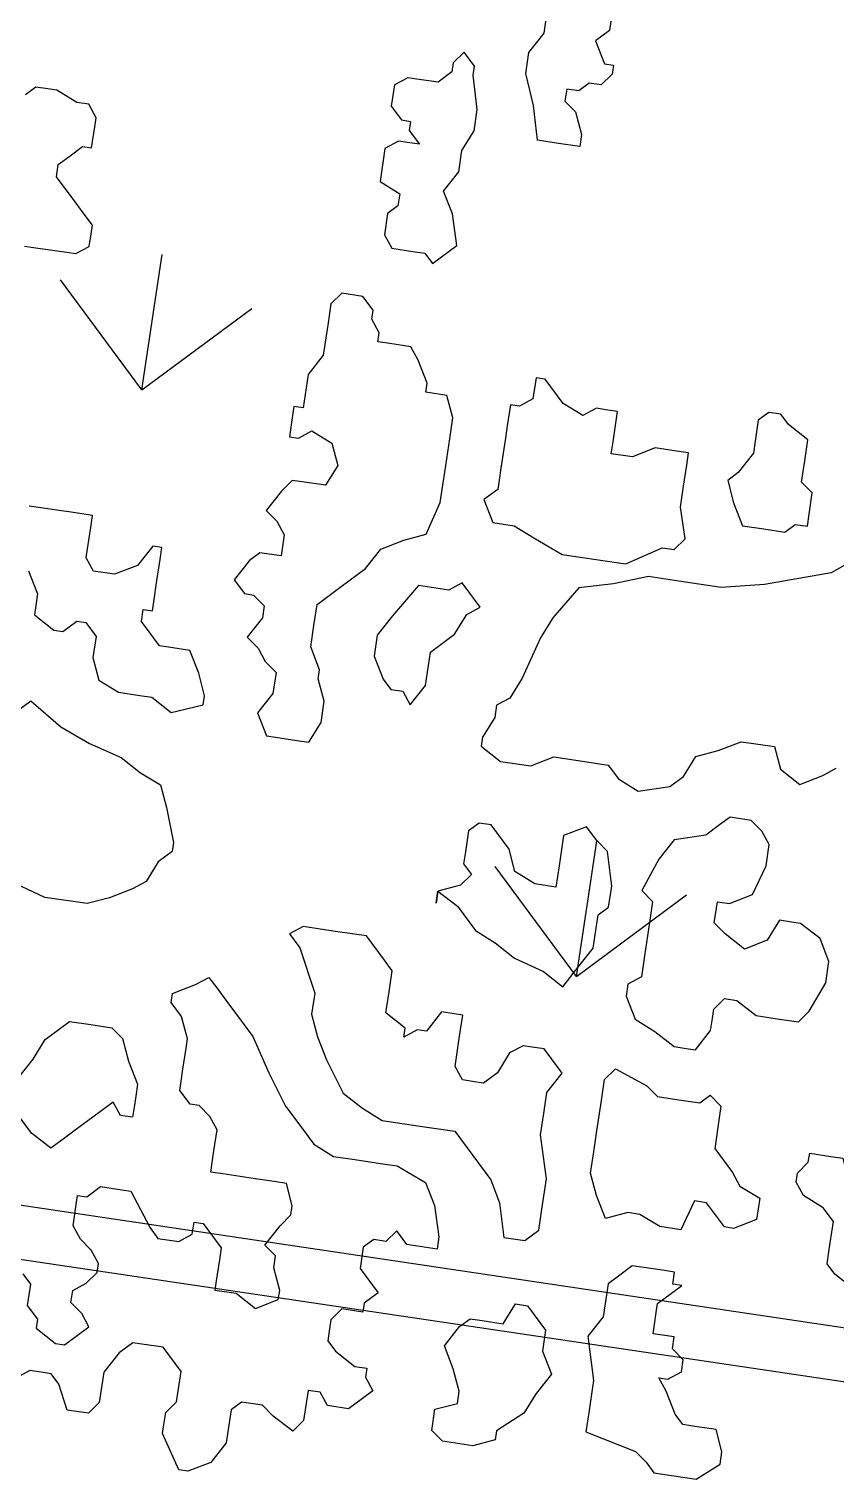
# Model space of a CAD drawing. Header units: millimetres. Extents: x 338 to 506, y 179 to 335.
# Drawn here: x 372.002 to 374.247, y 296.982 to 301.026 of the extents above; entities that cross this region are included whole.
import ezdxf

# ---------------------------------------------------------------- set-up
doc = ezdxf.new("R2010")
doc.units = ezdxf.units.MM
for name, color, linetype in [('ANDEN', 251, 'Continuous'), ('ARBOL-TOP', 3, 'Continuous'), ('MUROS', 32, 'Continuous')]:
    doc.layers.add(name, color=color, linetype=linetype)

# ---------------------------------------------------------------- blocks, each defined once
blk = doc.blocks.new('*X956')
at = {"color": 0}
for p, q in [((113.9391, 130.6383), (114.2085, 130.9077)), ((113.9391, 130.6383), (114.2085, 130.3689)), ((113.9391, 130.6383), (114.3201, 130.6383)), ((112.5023, 129.2014), (112.7717, 129.4709)), ((112.5023, 129.2014), (112.7717, 128.932)), ((112.5023, 129.2014), (112.8833, 129.2014))]:
    blk.add_line(p, q, dxfattribs=at)
blk = doc.blocks.new('ARBOLITO')
at = {"linetype": 'ByBlock'}
for points in [[(462.57253, 69.50802), (462.57253, 69.49971), (462.58084, 69.49347), (462.58707, 69.47893), (462.58707, 69.47062), (462.57253, 69.47062), (462.55798, 69.47062), (462.55175, 69.49347), (462.54344, 69.51425), (462.54344, 69.5288), (462.55175, 69.54334), (462.55175, 69.55789)], [(462.59538, 69.5662), (462.59538, 69.55165), (462.58707, 69.54334), (462.59538, 69.5288), (462.60162, 69.5288), (462.60162, 69.52256), (462.59538, 69.51425), (462.58707, 69.51425), (462.58084, 69.50802), (462.57253, 69.50802), (462.57253, 69.50802)], [(462.57253, 69.50802), (462.57253, 69.49971), (462.58084, 69.49347), (462.58707, 69.47893), (462.58707, 69.47062), (462.57253, 69.47062), (462.55798, 69.47062), (462.55175, 69.49347), (462.54344, 69.51425), (462.54344, 69.5288), (462.55175, 69.54334), (462.55175, 69.55789)], [(462.59538, 69.5662), (462.59538, 69.55165), (462.58707, 69.54334), (462.59538, 69.5288), (462.60162, 69.5288), (462.60162, 69.52256), (462.59538, 69.51425), (462.58707, 69.51425), (462.58084, 69.50802), (462.57253, 69.50802)], [(462.51435, 69.39166), (462.50811, 69.41244), (462.4998, 69.42698), (462.50811, 69.44153), (462.50811, 69.45607), (462.51435, 69.47062), (462.51435, 69.48516), (462.50811, 69.50802), (462.50811, 69.51425), (462.4998, 69.52256), (462.49357, 69.51425), (462.49357, 69.50802), (462.48526, 69.49971), (462.47071, 69.49971), (462.46448, 69.49971), (462.45617, 69.49347), (462.45617, 69.47893), (462.46448, 69.47062), (462.47071, 69.47062), (462.47071, 69.46438), (462.47902, 69.45607), (462.47071, 69.45607), (462.46448, 69.45607), (462.45617, 69.44984), (462.45617, 69.44153), (462.45617, 69.43529), (462.45617, 69.42698), (462.47071, 69.42075), (462.47071, 69.41244), (462.46448, 69.4062), (462.46448, 69.39166), (462.47071, 69.38334), (462.48526, 69.38334), (462.49357, 69.38334), (462.4998, 69.37711), (462.51435, 69.39166), (462.51435, 69.39166)], [(462.51435, 69.39166), (462.50811, 69.41244), (462.4998, 69.42698), (462.50811, 69.44153), (462.50811, 69.45607), (462.51435, 69.47062), (462.51435, 69.48516), (462.50811, 69.50802), (462.50811, 69.51425), (462.4998, 69.52256), (462.49357, 69.51425), (462.49357, 69.50802), (462.48526, 69.49971), (462.47071, 69.49971), (462.46448, 69.49971), (462.45617, 69.49347), (462.45617, 69.47893), (462.46448, 69.47062), (462.47071, 69.47062), (462.47071, 69.46438), (462.47902, 69.45607), (462.47071, 69.45607), (462.46448, 69.45607), (462.45617, 69.44984), (462.45617, 69.44153), (462.45617, 69.43529), (462.45617, 69.42698), (462.47071, 69.42075), (462.47071, 69.41244), (462.46448, 69.4062), (462.46448, 69.39166), (462.47071, 69.38334), (462.48526, 69.38334), (462.49357, 69.38334), (462.4998, 69.37711), (462.51435, 69.39166)], [(462.22344, 69.34802), (462.22968, 69.34802), (462.24422, 69.34802), (462.25253, 69.34802), (462.25877, 69.34802), (462.26708, 69.35425), (462.26708, 69.36257), (462.26708, 69.3688), (462.25877, 69.37711), (462.25253, 69.38334), (462.24422, 69.39166), (462.23799, 69.39789), (462.23799, 69.4062), (462.24422, 69.41244), (462.25253, 69.42075), (462.25877, 69.42075), (462.25877, 69.43529), (462.25877, 69.44153), (462.25253, 69.44984), (462.24422, 69.44984), (462.22968, 69.45607), (462.22344, 69.45607), (462.21513, 69.45607), (462.2089, 69.44984)], [(462.22344, 69.34802), (462.22968, 69.34802), (462.24422, 69.34802), (462.25253, 69.34802), (462.25877, 69.34802), (462.26708, 69.35425), (462.26708, 69.36257), (462.26708, 69.3688), (462.25877, 69.37711), (462.25253, 69.38334), (462.24422, 69.39166), (462.23799, 69.39789), (462.23799, 69.4062), (462.24422, 69.41244), (462.25253, 69.42075), (462.25877, 69.42075), (462.25877, 69.43529), (462.25877, 69.44153), (462.25253, 69.44984), (462.24422, 69.44984), (462.22968, 69.45607), (462.22344, 69.45607), (462.21513, 69.45607), (462.2089, 69.44984)], [(462.58084, 69.05712), (462.59538, 69.0488), (462.61616, 69.0488), (462.63071, 69.05712), (462.65357, 69.05712), (462.66811, 69.05712), (462.67642, 69.0488), (462.69097, 69.04257), (462.71175, 69.0488), (462.72006, 69.05712), (462.72629, 69.07166), (462.74084, 69.07789), (462.75538, 69.08621), (462.76369, 69.08621), (462.77824, 69.08621), (462.78447, 69.07166), (462.79902, 69.06335), (462.81356, 69.07166), (462.82187, 69.07789)], [(462.82811, 69.23166), (462.79902, 69.2088), (462.75538, 69.19426), (462.72629, 69.18802), (462.6972, 69.18802), (462.67642, 69.18802), (462.65357, 69.17971), (462.63071, 69.17348), (462.61616, 69.15062), (462.60993, 69.13608), (462.60162, 69.10698), (462.59538, 69.09244), (462.58707, 69.08621), (462.58707, 69.07789), (462.58084, 69.06335), (462.58084, 69.05712), (462.58084, 69.05712)], [(462.58084, 69.05712), (462.59538, 69.0488), (462.61616, 69.0488), (462.63071, 69.05712), (462.65357, 69.05712), (462.66811, 69.05712), (462.67642, 69.0488), (462.69097, 69.04257), (462.71175, 69.0488), (462.72006, 69.05712), (462.72629, 69.07166), (462.74084, 69.07789), (462.75538, 69.08621), (462.76369, 69.08621), (462.77824, 69.08621), (462.78447, 69.07166), (462.79902, 69.06335), (462.81356, 69.07166), (462.82187, 69.07789)], [(462.82811, 69.23166), (462.79902, 69.2088), (462.75538, 69.19426), (462.72629, 69.18802), (462.6972, 69.18802), (462.67642, 69.18802), (462.65357, 69.17971), (462.63071, 69.17348), (462.61616, 69.15062), (462.60993, 69.13608), (462.60162, 69.10698), (462.59538, 69.09244), (462.58707, 69.08621), (462.58707, 69.07789), (462.58084, 69.06335), (462.58084, 69.05712)], [(462.46448, 69.09244), (462.45617, 69.10698), (462.45617, 69.12153), (462.45617, 69.13608), (462.47071, 69.15062), (462.48526, 69.16517), (462.49357, 69.17971), (462.50811, 69.18802), (462.52266, 69.19426), (462.52889, 69.21711), (462.52889, 69.23789), (462.52889, 69.26075), (462.52889, 69.27529), (462.52266, 69.28984), (462.50811, 69.28984), (462.50811, 69.29607), (462.4998, 69.31062), (462.49357, 69.31893), (462.47902, 69.31893), (462.47071, 69.31893), (462.47071, 69.32516), (462.46448, 69.33348), (462.46448, 69.33971), (462.45617, 69.34802), (462.44162, 69.34802), (462.43539, 69.33971), (462.43539, 69.32516), (462.43539, 69.30438), (462.42708, 69.28984), (462.42708, 69.26698), (462.42084, 69.26698), (462.42084, 69.26075), (462.42084, 69.2462), (462.42708, 69.2462), (462.43539, 69.25244), (462.44993, 69.2462), (462.45617, 69.23166), (462.44993, 69.21711), (462.43539, 69.21711), (462.42708, 69.21711), (462.42084, 69.2088), (462.41253, 69.19426), (462.42084, 69.18802), (462.42708, 69.17971), (462.42708, 69.16517), (462.41253, 69.16517), (462.4063, 69.15893), (462.39798, 69.14439), (462.4063, 69.13608), (462.41253, 69.13608), (462.42084, 69.12984), (462.42084, 69.12153), (462.41253, 69.10698), (462.42084, 69.10075), (462.42708, 69.09244), (462.43539, 69.08621), (462.43539, 69.07166), (462.42708, 69.05712), (462.43539, 69.04257), (462.44162, 69.04257), (462.45617, 69.04257), (462.46448, 69.04257), (462.47071, 69.05712), (462.47071, 69.07166), (462.46448, 69.08621), (462.46448, 69.09244), (462.46448, 69.09244)], [(462.46448, 69.09244), (462.45617, 69.10698), (462.45617, 69.12153), (462.45617, 69.13608), (462.47071, 69.15062), (462.48526, 69.16517), (462.49357, 69.17971), (462.50811, 69.18802), (462.52266, 69.19426), (462.52889, 69.21711), (462.52889, 69.23789), (462.52889, 69.26075), (462.52889, 69.27529), (462.52266, 69.28984), (462.50811, 69.28984), (462.50811, 69.29607), (462.4998, 69.31062), (462.49357, 69.31893), (462.47902, 69.31893), (462.47071, 69.31893), (462.47071, 69.32516), (462.46448, 69.33348), (462.46448, 69.33971), (462.45617, 69.34802), (462.44162, 69.34802), (462.43539, 69.33971), (462.43539, 69.32516), (462.43539, 69.30438), (462.42708, 69.28984), (462.42708, 69.26698), (462.42084, 69.26698), (462.42084, 69.26075), (462.42084, 69.2462), (462.42708, 69.2462), (462.43539, 69.25244), (462.44993, 69.2462), (462.45617, 69.23166), (462.44993, 69.21711), (462.43539, 69.21711), (462.42708, 69.21711), (462.42084, 69.2088), (462.41253, 69.19426), (462.42084, 69.18802), (462.42708, 69.17971), (462.42708, 69.16517), (462.41253, 69.16517), (462.4063, 69.15893), (462.39798, 69.14439), (462.4063, 69.13608), (462.41253, 69.13608), (462.42084, 69.12984), (462.42084, 69.12153), (462.41253, 69.10698), (462.42084, 69.10075), (462.42708, 69.09244), (462.43539, 69.08621), (462.43539, 69.07166), (462.42708, 69.05712), (462.43539, 69.04257), (462.44162, 69.04257), (462.45617, 69.04257), (462.46448, 69.04257), (462.47071, 69.05712), (462.47071, 69.07166), (462.46448, 69.08621), (462.46448, 69.09244)], [(462.6972, 69.21711), (462.69097, 69.23789), (462.69097, 69.25244), (462.69097, 69.26698), (462.69097, 69.27529), (462.68266, 69.27529), (462.66811, 69.27529), (462.65357, 69.26698), (462.63902, 69.26698), (462.63902, 69.27529), (462.63902, 69.28153), (462.63902, 69.29607), (462.63071, 69.29607), (462.62447, 69.29607), (462.61616, 69.28984), (462.60162, 69.29607), (462.58707, 69.31062), (462.58084, 69.31062), (462.58084, 69.29607), (462.57253, 69.28984), (462.56629, 69.28984), (462.56629, 69.27529), (462.56629, 69.26698), (462.56629, 69.2462), (462.56629, 69.23789), (462.56629, 69.23166), (462.55798, 69.22335), (462.56629, 69.2088), (462.58084, 69.2088), (462.59538, 69.20257), (462.61616, 69.19426), (462.65357, 69.19426), (462.6598, 69.19426), (462.68266, 69.2088), (462.69097, 69.2088), (462.6972, 69.21711), (462.6972, 69.21711)], [(462.6972, 69.21711), (462.69097, 69.23789), (462.69097, 69.25244), (462.69097, 69.26698), (462.69097, 69.27529), (462.68266, 69.27529), (462.66811, 69.27529), (462.65357, 69.26698), (462.63902, 69.26698), (462.63902, 69.27529), (462.63902, 69.28153), (462.63902, 69.29607), (462.63071, 69.29607), (462.62447, 69.29607), (462.61616, 69.28984), (462.60162, 69.29607), (462.58707, 69.31062), (462.58084, 69.31062), (462.58084, 69.29607), (462.57253, 69.28984), (462.56629, 69.28984), (462.56629, 69.27529), (462.56629, 69.26698), (462.56629, 69.2462), (462.56629, 69.23789), (462.56629, 69.23166), (462.55798, 69.22335), (462.56629, 69.2088), (462.58084, 69.2088), (462.59538, 69.20257), (462.61616, 69.19426), (462.65357, 69.19426), (462.6598, 69.19426), (462.68266, 69.2088), (462.69097, 69.2088), (462.6972, 69.21711)], [(462.77824, 69.2462), (462.77824, 69.26075), (462.76993, 69.26698), (462.76993, 69.28153), (462.76993, 69.29607), (462.75538, 69.30438), (462.74915, 69.31062), (462.74084, 69.31062), (462.7346, 69.30438), (462.7346, 69.28984), (462.7346, 69.28153), (462.72629, 69.26698), (462.72006, 69.26075), (462.72629, 69.2462), (462.7346, 69.23166), (462.74915, 69.23166), (462.76369, 69.23166), (462.76993, 69.23789), (462.77824, 69.23789), (462.77824, 69.2462), (462.77824, 69.2462)], [(462.77824, 69.2462), (462.77824, 69.26075), (462.76993, 69.26698), (462.76993, 69.28153), (462.76993, 69.29607), (462.75538, 69.30438), (462.74915, 69.31062), (462.74084, 69.31062), (462.7346, 69.30438), (462.7346, 69.28984), (462.7346, 69.28153), (462.72629, 69.26698), (462.72006, 69.26075), (462.72629, 69.2462), (462.7346, 69.23166), (462.74915, 69.23166), (462.76369, 69.23166), (462.76993, 69.23789), (462.77824, 69.23789), (462.77824, 69.2462)], [(462.38967, 69.05712), (462.38967, 69.06335), (462.38344, 69.07789), (462.37513, 69.09244), (462.36058, 69.09244), (462.35435, 69.09244), (462.34604, 69.10075), (462.3398, 69.10698), (462.3398, 69.1153), (462.34604, 69.1153), (462.34604, 69.12153), (462.34604, 69.13608), (462.34604, 69.15062), (462.34604, 69.15893), (462.3398, 69.15893), (462.33149, 69.14439), (462.31695, 69.13608), (462.3024, 69.13608), (462.29617, 69.14439), (462.29617, 69.15062), (462.29617, 69.16517), (462.29617, 69.17348), (462.28162, 69.17348), (462.27331, 69.17348), (462.26708, 69.17348), (462.25253, 69.17348)], [(462.25877, 69.12984), (462.26708, 69.1153), (462.26708, 69.10075), (462.28162, 69.09244), (462.28786, 69.09244), (462.29617, 69.10075), (462.3024, 69.10075), (462.31071, 69.09244), (462.31071, 69.07789), (462.31695, 69.06335), (462.33149, 69.05712), (462.34604, 69.05712), (462.35435, 69.05712), (462.36889, 69.0488), (462.38967, 69.05712), (462.38967, 69.05712)], [(462.38967, 69.05712), (462.38967, 69.06335), (462.38344, 69.07789), (462.37513, 69.09244), (462.36058, 69.09244), (462.35435, 69.09244), (462.34604, 69.10075), (462.3398, 69.10698), (462.3398, 69.1153), (462.34604, 69.1153), (462.34604, 69.12153), (462.34604, 69.13608), (462.34604, 69.15062), (462.34604, 69.15893), (462.3398, 69.15893), (462.33149, 69.14439), (462.31695, 69.13608), (462.3024, 69.13608), (462.29617, 69.14439), (462.29617, 69.15062), (462.29617, 69.16517), (462.29617, 69.17348), (462.28162, 69.17348), (462.27331, 69.17348), (462.26708, 69.17348), (462.25253, 69.17348)], [(462.25877, 69.12984), (462.26708, 69.1153), (462.26708, 69.10075), (462.28162, 69.09244), (462.28786, 69.09244), (462.29617, 69.10075), (462.3024, 69.10075), (462.31071, 69.09244), (462.31071, 69.07789), (462.31695, 69.06335), (462.33149, 69.05712), (462.34604, 69.05712), (462.35435, 69.05712), (462.36889, 69.0488), (462.38967, 69.05712)], [(462.52889, 69.07789), (462.5372, 69.09244), (462.5372, 69.1153), (462.55175, 69.12984), (462.55798, 69.14439), (462.56629, 69.15062), (462.55798, 69.15893), (462.55175, 69.16517), (462.54344, 69.15893), (462.52266, 69.15893), (462.50811, 69.13608), (462.4998, 69.12153), (462.4998, 69.10698), (462.50811, 69.09244), (462.51435, 69.08621), (462.52266, 69.08621), (462.52889, 69.07789), (462.52889, 69.07789)], [(462.52889, 69.07789), (462.5372, 69.09244), (462.5372, 69.1153), (462.55175, 69.12984), (462.55798, 69.14439), (462.56629, 69.15062), (462.55798, 69.15893), (462.55175, 69.16517), (462.54344, 69.15893), (462.52266, 69.15893), (462.50811, 69.13608), (462.4998, 69.12153), (462.4998, 69.10698), (462.50811, 69.09244), (462.51435, 69.08621), (462.52266, 69.08621), (462.52889, 69.07789)], [(462.25877, 69.02802), (462.27331, 69.04257), (462.29617, 69.02802), (462.31695, 69.01971), (462.3398, 69.01348), (462.35435, 69.00517), (462.36889, 68.99893), (462.37513, 68.98439), (462.38344, 68.96153), (462.38344, 68.9553), (462.37513, 68.94699), (462.36889, 68.93244), (462.36058, 68.92621), (462.34604, 68.9179), (462.33149, 68.91166), (462.3024, 68.91166), (462.28162, 68.9179)], [(462.25877, 69.02802), (462.27331, 69.04257), (462.29617, 69.02802), (462.31695, 69.01971), (462.3398, 69.01348), (462.35435, 69.00517), (462.36889, 68.99893), (462.37513, 68.98439), (462.38344, 68.96153), (462.38344, 68.9553), (462.37513, 68.94699), (462.36889, 68.93244), (462.36058, 68.92621), (462.34604, 68.9179), (462.33149, 68.91166), (462.3024, 68.91166), (462.28162, 68.9179)], [(462.70343, 68.90335), (462.71175, 68.88881), (462.72629, 68.88257), (462.74084, 68.87426), (462.74915, 68.87426), (462.75538, 68.87426), (462.76369, 68.88881), (462.76369, 68.89712), (462.76369, 68.90335), (462.76993, 68.91166), (462.77824, 68.91166), (462.79278, 68.90335), (462.80733, 68.90335), (462.82187, 68.90335), (462.82811, 68.91166), (462.83642, 68.93244), (462.83642, 68.94699), (462.82811, 68.96153), (462.81356, 68.96984), (462.80733, 68.96984), (462.79902, 68.96984), (462.79278, 68.9553), (462.77824, 68.94699), (462.76369, 68.9553), (462.75538, 68.96153), (462.75538, 68.97608), (462.76369, 68.97608), (462.77824, 68.98439), (462.78447, 69.00517), (462.78447, 69.01971), (462.77824, 69.02802), (462.76993, 69.03426), (462.75538, 69.03426), (462.74915, 69.02802), (462.74084, 69.01971), (462.72006, 69.01348), (462.71175, 68.99893), (462.70343, 68.97608), (462.71175, 68.96984), (462.71175, 68.9553), (462.71175, 68.93244), (462.71175, 68.9179), (462.70343, 68.91166), (462.70343, 68.90335), (462.70343, 68.90335)], [(462.70343, 68.90335), (462.71175, 68.88881), (462.72629, 68.88257), (462.74084, 68.87426), (462.74915, 68.87426), (462.75538, 68.87426), (462.76369, 68.88881), (462.76369, 68.89712), (462.76369, 68.90335), (462.76993, 68.91166), (462.77824, 68.91166), (462.79278, 68.90335), (462.80733, 68.90335), (462.82187, 68.90335), (462.82811, 68.91166), (462.83642, 68.93244), (462.83642, 68.94699), (462.82811, 68.96153), (462.81356, 68.96984), (462.80733, 68.96984), (462.79902, 68.96984), (462.79278, 68.9553), (462.77824, 68.94699), (462.76369, 68.9553), (462.75538, 68.96153), (462.75538, 68.97608), (462.76369, 68.97608), (462.77824, 68.98439), (462.78447, 69.00517), (462.78447, 69.01971), (462.77824, 69.02802), (462.76993, 69.03426), (462.75538, 69.03426), (462.74915, 69.02802), (462.74084, 69.01971), (462.72006, 69.01348), (462.71175, 68.99893), (462.70343, 68.97608), (462.71175, 68.96984), (462.71175, 68.9553), (462.71175, 68.93244), (462.71175, 68.9179), (462.70343, 68.91166), (462.70343, 68.90335)], [(462.56629, 68.9553), (462.58084, 68.94699), (462.59538, 68.93244), (462.60993, 68.92621), (462.62447, 68.9179), (462.64525, 68.91166), (462.6598, 68.90335), (462.66811, 68.9179), (462.67642, 68.93244), (462.67642, 68.9553), (462.68266, 68.96153), (462.68266, 68.97608), (462.67642, 68.99893), (462.66811, 69.00517), (462.6598, 69.01348), (462.64525, 69.00517), (462.64525, 68.99893), (462.64525, 68.98439), (462.64525, 68.96984), (462.63071, 68.96984), (462.61616, 68.97608), (462.60993, 68.99062), (462.59538, 69.00517), (462.58707, 69.00517), (462.58084, 68.99893), (462.58084, 68.98439), (462.58084, 68.97608), (462.58707, 68.96984), (462.58084, 68.96153), (462.56629, 68.9553), (462.56629, 68.94699), (462.56629, 68.9553), (462.56629, 68.9553)], [(462.56629, 68.9553), (462.58084, 68.94699), (462.59538, 68.93244), (462.60993, 68.92621), (462.62447, 68.9179), (462.64525, 68.91166), (462.6598, 68.90335), (462.66811, 68.9179), (462.67642, 68.93244), (462.67642, 68.9553), (462.68266, 68.96153), (462.68266, 68.97608), (462.67642, 68.99893), (462.66811, 69.00517), (462.6598, 69.01348), (462.64525, 69.00517), (462.64525, 68.99893), (462.64525, 68.98439), (462.64525, 68.96984), (462.63071, 68.96984), (462.61616, 68.97608), (462.60993, 68.99062), (462.59538, 69.00517), (462.58707, 69.00517), (462.58084, 68.99893), (462.58084, 68.98439), (462.58084, 68.97608), (462.58707, 68.96984), (462.58084, 68.96153), (462.56629, 68.9553), (462.56629, 68.94699), (462.56629, 68.9553)], [(462.47071, 68.91166), (462.47902, 68.90335), (462.49357, 68.87426), (462.49357, 68.85972), (462.4998, 68.84517), (462.50811, 68.83062), (462.52266, 68.80985), (462.5372, 68.80153), (462.55175, 68.7953), (462.58084, 68.7953), (462.60162, 68.7953), (462.61616, 68.78076), (462.63071, 68.76621), (462.63902, 68.75167), (462.64525, 68.72881), (462.6598, 68.72881), (462.66811, 68.73712), (462.66811, 68.75167), (462.66811, 68.77244), (462.6598, 68.80153), (462.6598, 68.81608), (462.6598, 68.83062), (462.66811, 68.84517), (462.6598, 68.85348), (462.65357, 68.85972), (462.64525, 68.85972), (462.63902, 68.85972), (462.63071, 68.85348), (462.62447, 68.83894), (462.61616, 68.83062), (462.60993, 68.83062), (462.60162, 68.83062), (462.59538, 68.83894), (462.59538, 68.85348), (462.59538, 68.85972), (462.59538, 68.87426), (462.58084, 68.87426), (462.57253, 68.85972), (462.56629, 68.85972), (462.55798, 68.85348), (462.55798, 68.85972), (462.54344, 68.86803), (462.54344, 68.88257), (462.54344, 68.89712), (462.5372, 68.90335), (462.52266, 68.9179), (462.51435, 68.9179), (462.4998, 68.9179), (462.47902, 68.9179), (462.47071, 68.91166), (462.47071, 68.91166)], [(462.47071, 68.91166), (462.47902, 68.90335), (462.49357, 68.87426), (462.49357, 68.85972), (462.4998, 68.84517), (462.50811, 68.83062), (462.52266, 68.80985), (462.5372, 68.80153), (462.55175, 68.7953), (462.58084, 68.7953), (462.60162, 68.7953), (462.61616, 68.78076), (462.63071, 68.76621), (462.63902, 68.75167), (462.64525, 68.72881), (462.6598, 68.72881), (462.66811, 68.73712), (462.66811, 68.75167), (462.66811, 68.77244), (462.6598, 68.80153), (462.6598, 68.81608), (462.6598, 68.83062), (462.66811, 68.84517), (462.6598, 68.85348), (462.65357, 68.85972), (462.64525, 68.85972), (462.63902, 68.85972), (462.63071, 68.85348), (462.62447, 68.83894), (462.61616, 68.83062), (462.60993, 68.83062), (462.60162, 68.83062), (462.59538, 68.83894), (462.59538, 68.85348), (462.59538, 68.85972), (462.59538, 68.87426), (462.58084, 68.87426), (462.57253, 68.85972), (462.56629, 68.85972), (462.55798, 68.85348), (462.55798, 68.85972), (462.54344, 68.86803), (462.54344, 68.88257), (462.54344, 68.89712), (462.5372, 68.90335), (462.52266, 68.9179), (462.51435, 68.9179), (462.4998, 68.9179), (462.47902, 68.9179), (462.47071, 68.91166)], [(462.32526, 68.65608), (462.33149, 68.64985), (462.33149, 68.6353), (462.3398, 68.62699), (462.3398, 68.62076), (462.35435, 68.61245), (462.36058, 68.61245), (462.36889, 68.62076), (462.37513, 68.62699), (462.36889, 68.6353), (462.36058, 68.64154), (462.36058, 68.64985), (462.36889, 68.65608), (462.37513, 68.66439), (462.37513, 68.67063), (462.36889, 68.67894), (462.36058, 68.68517), (462.35435, 68.69348), (462.35435, 68.70803), (462.35435, 68.71426), (462.36058, 68.71426), (462.36889, 68.72257), (462.38344, 68.72257), (462.38967, 68.72257), (462.4063, 68.69972), (462.41253, 68.69348), (462.42708, 68.69348), (462.43539, 68.69972), (462.43539, 68.70803), (462.44162, 68.70803), (462.44993, 68.69972), (462.45617, 68.69348), (462.45617, 68.68517), (462.45617, 68.67063), (462.45617, 68.66439), (462.47071, 68.66439), (462.48526, 68.65608), (462.4998, 68.66439), (462.4998, 68.67063), (462.49357, 68.68517), (462.49357, 68.69348), (462.48526, 68.69972), (462.49357, 68.71426), (462.4998, 68.72257), (462.4998, 68.72881), (462.49357, 68.74335), (462.48526, 68.74335), (462.47071, 68.74335), (462.44993, 68.74335), (462.44162, 68.74335), (462.44162, 68.75167), (462.44162, 68.7579), (462.44162, 68.77244), (462.43539, 68.78076), (462.42708, 68.78699), (462.42084, 68.78699), (462.41253, 68.7953), (462.41253, 68.80153), (462.41253, 68.80985), (462.41253, 68.82439), (462.41253, 68.83062), (462.4063, 68.84517), (462.39798, 68.85348), (462.39798, 68.85972), (462.41253, 68.86803), (462.42084, 68.87426), (462.42708, 68.86803), (462.43539, 68.85972), (462.45617, 68.83894), (462.47071, 68.81608), (462.48526, 68.7953), (462.49357, 68.78699), (462.50811, 68.77244), (462.52266, 68.76621), (462.5372, 68.76621), (462.55798, 68.76621), (462.56629, 68.76621), (462.58707, 68.7579), (462.59538, 68.74335), (462.60162, 68.72257), (462.60162, 68.71426), (462.58084, 68.71426), (462.57253, 68.72257), (462.56629, 68.71426), (462.55798, 68.71426), (462.55175, 68.70803), (462.55175, 68.69348), (462.56629, 68.67894), (462.55798, 68.67063), (462.55798, 68.66439), (462.54344, 68.66439), (462.5372, 68.65608), (462.5372, 68.64985), (462.5372, 68.64154), (462.54344, 68.6353), (462.55798, 68.62699), (462.56629, 68.62699), (462.56629, 68.62076), (462.57253, 68.61245), (462.56629, 68.60621), (462.55798, 68.5979), (462.54344, 68.5979), (462.5372, 68.60621), (462.52889, 68.60621), (462.52889, 68.58543), (462.52266, 68.57712), (462.50811, 68.58543), (462.4998, 68.59167), (462.48526, 68.59167), (462.47902, 68.58543), (462.47902, 68.56881), (462.47902, 68.56258), (462.47071, 68.54803), (462.45617, 68.53972), (462.44993, 68.53972), (462.43539, 68.56258), (462.43539, 68.56881), (462.43539, 68.57712), (462.44162, 68.58543), (462.44162, 68.60621), (462.42708, 68.62076), (462.41253, 68.62076), (462.4063, 68.62076), (462.39798, 68.61245), (462.38967, 68.5979), (462.38967, 68.57712), (462.38344, 68.56881), (462.36889, 68.56881), (462.36058, 68.58543), (462.35435, 68.59167), (462.34604, 68.59167), (462.3398, 68.59167), (462.33149, 68.58543)], [(462.32526, 68.65608), (462.33149, 68.64985), (462.33149, 68.6353), (462.3398, 68.62699), (462.3398, 68.62076), (462.35435, 68.61245), (462.36058, 68.61245), (462.36889, 68.62076), (462.37513, 68.62699), (462.36889, 68.6353), (462.36058, 68.64154), (462.36058, 68.64985), (462.36889, 68.65608), (462.37513, 68.66439), (462.37513, 68.67063), (462.36889, 68.67894), (462.36058, 68.68517), (462.35435, 68.69348), (462.35435, 68.70803), (462.35435, 68.71426), (462.36058, 68.71426), (462.36889, 68.72257), (462.38344, 68.72257), (462.38967, 68.72257), (462.4063, 68.69972), (462.41253, 68.69348), (462.42708, 68.69348), (462.43539, 68.69972), (462.43539, 68.70803), (462.44162, 68.70803), (462.44993, 68.69972), (462.45617, 68.69348), (462.45617, 68.68517), (462.45617, 68.67063), (462.45617, 68.66439), (462.47071, 68.66439), (462.48526, 68.65608), (462.4998, 68.66439), (462.4998, 68.67063), (462.49357, 68.68517), (462.49357, 68.69348), (462.48526, 68.69972), (462.49357, 68.71426), (462.4998, 68.72257), (462.4998, 68.72881), (462.49357, 68.74335), (462.48526, 68.74335), (462.47071, 68.74335), (462.44993, 68.74335), (462.44162, 68.74335), (462.44162, 68.75167), (462.44162, 68.7579), (462.44162, 68.77244), (462.43539, 68.78076), (462.42708, 68.78699), (462.42084, 68.78699), (462.41253, 68.7953), (462.41253, 68.80153), (462.41253, 68.80985), (462.41253, 68.82439), (462.41253, 68.83062), (462.4063, 68.84517), (462.39798, 68.85348), (462.39798, 68.85972), (462.41253, 68.86803), (462.42084, 68.87426), (462.42708, 68.86803), (462.43539, 68.85972), (462.45617, 68.83894), (462.47071, 68.81608), (462.48526, 68.7953), (462.49357, 68.78699), (462.50811, 68.77244), (462.52266, 68.76621), (462.5372, 68.76621), (462.55798, 68.76621), (462.56629, 68.76621), (462.58707, 68.7579), (462.59538, 68.74335), (462.60162, 68.72257), (462.60162, 68.71426), (462.58084, 68.71426), (462.57253, 68.72257), (462.56629, 68.71426), (462.55798, 68.71426), (462.55175, 68.70803), (462.55175, 68.69348), (462.56629, 68.67894), (462.55798, 68.67063), (462.55798, 68.66439), (462.54344, 68.66439), (462.5372, 68.65608), (462.5372, 68.64985), (462.5372, 68.64154), (462.54344, 68.6353), (462.55798, 68.62699), (462.56629, 68.62699), (462.56629, 68.62076), (462.57253, 68.61245), (462.56629, 68.60621), (462.55798, 68.5979), (462.54344, 68.5979), (462.5372, 68.60621), (462.52889, 68.60621), (462.52889, 68.58543), (462.52266, 68.57712), (462.50811, 68.58543), (462.4998, 68.59167), (462.48526, 68.59167), (462.47902, 68.58543), (462.47902, 68.56881), (462.47902, 68.56258), (462.47071, 68.54803), (462.45617, 68.53972), (462.44993, 68.53972), (462.43539, 68.56258), (462.43539, 68.56881), (462.43539, 68.57712), (462.44162, 68.58543), (462.44162, 68.60621), (462.42708, 68.62076), (462.41253, 68.62076), (462.4063, 68.62076), (462.39798, 68.61245), (462.38967, 68.5979), (462.38967, 68.57712), (462.38344, 68.56881), (462.36889, 68.56881), (462.36058, 68.58543), (462.35435, 68.59167), (462.34604, 68.59167), (462.3398, 68.59167), (462.33149, 68.58543)], [(462.70343, 68.76621), (462.6972, 68.78076), (462.6972, 68.7953), (462.6972, 68.80985), (462.6972, 68.83062), (462.6972, 68.84517), (462.70343, 68.85348), (462.72629, 68.84517), (462.7346, 68.83894), (462.74915, 68.83894), (462.76369, 68.83894), (462.76993, 68.84517), (462.77824, 68.83894), (462.77824, 68.82439), (462.77824, 68.81608), (462.77824, 68.80985), (462.79278, 68.7953), (462.79902, 68.78699), (462.81356, 68.78076), (462.81356, 68.76621), (462.79902, 68.7579), (462.79278, 68.7579), (462.77824, 68.77244), (462.76993, 68.77244), (462.76369, 68.75167), (462.74915, 68.75167), (462.7346, 68.7579), (462.72629, 68.7579), (462.71175, 68.75167), (462.70343, 68.76621), (462.70343, 68.76621)], [(462.70343, 68.76621), (462.6972, 68.78076), (462.6972, 68.7953), (462.6972, 68.80985), (462.6972, 68.83062), (462.6972, 68.84517), (462.70343, 68.85348), (462.72629, 68.84517), (462.7346, 68.83894), (462.74915, 68.83894), (462.76369, 68.83894), (462.76993, 68.84517), (462.77824, 68.83894), (462.77824, 68.82439), (462.77824, 68.81608), (462.77824, 68.80985), (462.79278, 68.7953), (462.79902, 68.78699), (462.81356, 68.78076), (462.81356, 68.76621), (462.79902, 68.7579), (462.79278, 68.7579), (462.77824, 68.77244), (462.76993, 68.77244), (462.76369, 68.75167), (462.74915, 68.75167), (462.7346, 68.7579), (462.72629, 68.7579), (462.71175, 68.75167), (462.70343, 68.76621)], [(462.34604, 68.7579), (462.3398, 68.75167), (462.33149, 68.74335), (462.31695, 68.75167), (462.3024, 68.76621), (462.3024, 68.78076), (462.3024, 68.78699), (462.31071, 68.80153), (462.31695, 68.81608), (462.32526, 68.82439), (462.33149, 68.83062), (462.34604, 68.83062), (462.36058, 68.83062), (462.36889, 68.82439), (462.37513, 68.80985), (462.38344, 68.7953), (462.38344, 68.78699), (462.38344, 68.78076), (462.38344, 68.77244), (462.37513, 68.77244), (462.36889, 68.78076), (462.34604, 68.7579), (462.34604, 68.7579)], [(462.34604, 68.7579), (462.3398, 68.75167), (462.33149, 68.74335), (462.31695, 68.75167), (462.3024, 68.76621), (462.3024, 68.78076), (462.3024, 68.78699), (462.31071, 68.80153), (462.31695, 68.81608), (462.32526, 68.82439), (462.33149, 68.83062), (462.34604, 68.83062), (462.36058, 68.83062), (462.36889, 68.82439), (462.37513, 68.80985), (462.38344, 68.7953), (462.38344, 68.78699), (462.38344, 68.78076), (462.38344, 68.77244), (462.37513, 68.77244), (462.36889, 68.78076), (462.34604, 68.7579)], [(462.88629, 68.72881), (462.87174, 68.73712), (462.86551, 68.74335), (462.86551, 68.75167), (462.86551, 68.7579), (462.86551, 68.77244), (462.8572, 68.78076), (462.84265, 68.78699), (462.83642, 68.7953), (462.83642, 68.80153), (462.84265, 68.80985), (462.84265, 68.81608), (462.8572, 68.81608), (462.86551, 68.81608), (462.87174, 68.80153), (462.88629, 68.78699), (462.8946, 68.78076), (462.90291, 68.77244), (462.90915, 68.7579), (462.90291, 68.75167), (462.90291, 68.74335), (462.88629, 68.73712), (462.88629, 68.72881), (462.88629, 68.72881)], [(462.88629, 68.72881), (462.87174, 68.73712), (462.86551, 68.74335), (462.86551, 68.75167), (462.86551, 68.7579), (462.86551, 68.77244), (462.8572, 68.78076), (462.84265, 68.78699), (462.83642, 68.7953), (462.83642, 68.80153), (462.84265, 68.80985), (462.84265, 68.81608), (462.8572, 68.81608), (462.86551, 68.81608), (462.87174, 68.80153), (462.88629, 68.78699), (462.8946, 68.78076), (462.90291, 68.77244), (462.90915, 68.7579), (462.90291, 68.75167), (462.90291, 68.74335), (462.88629, 68.73712), (462.88629, 68.72881)], [(462.75538, 68.5979), (462.76369, 68.59167), (462.76993, 68.58543), (462.79278, 68.58543), (462.79902, 68.58543), (462.81356, 68.5979), (462.81356, 68.60621), (462.80733, 68.62076), (462.79278, 68.62076), (462.78447, 68.62076), (462.77824, 68.62699), (462.76993, 68.64154), (462.76369, 68.64985), (462.76993, 68.64985), (462.77824, 68.65608), (462.77824, 68.66439), (462.76993, 68.67063), (462.76993, 68.67894), (462.75538, 68.67894), (462.75538, 68.68517), (462.75538, 68.69348), (462.75538, 68.69972), (462.76369, 68.70803), (462.76993, 68.71426), (462.76369, 68.71426), (462.76369, 68.72257), (462.75538, 68.72257), (462.74084, 68.72257), (462.7346, 68.72257), (462.72629, 68.71426), (462.72006, 68.70803), (462.72006, 68.68517), (462.71175, 68.67063), (462.72006, 68.64154), (462.72006, 68.6353), (462.72006, 68.62076), (462.72006, 68.60621), (462.75538, 68.5979), (462.75538, 68.5979)], [(462.75538, 68.5979), (462.76369, 68.59167), (462.76993, 68.58543), (462.79278, 68.58543), (462.79902, 68.58543), (462.81356, 68.5979), (462.81356, 68.60621), (462.80733, 68.62076), (462.79278, 68.62076), (462.78447, 68.62076), (462.77824, 68.62699), (462.76993, 68.64154), (462.76369, 68.64985), (462.76993, 68.64985), (462.77824, 68.65608), (462.77824, 68.66439), (462.76993, 68.67063), (462.76993, 68.67894), (462.75538, 68.67894), (462.75538, 68.68517), (462.75538, 68.69348), (462.75538, 68.69972), (462.76369, 68.70803), (462.76993, 68.71426), (462.76369, 68.71426), (462.76369, 68.72257), (462.75538, 68.72257), (462.74084, 68.72257), (462.7346, 68.72257), (462.72629, 68.71426), (462.72006, 68.70803), (462.72006, 68.68517), (462.71175, 68.67063), (462.72006, 68.64154), (462.72006, 68.6353), (462.72006, 68.62076), (462.72006, 68.60621), (462.75538, 68.5979)], [(462.62447, 68.58543), (462.61616, 68.59167), (462.61616, 68.60621), (462.63071, 68.61245), (462.63071, 68.62076), (462.62447, 68.6353), (462.61616, 68.64985), (462.62447, 68.66439), (462.63071, 68.67063), (462.63902, 68.67063), (462.65357, 68.67063), (462.6598, 68.68517), (462.66811, 68.68517), (462.68266, 68.67063), (462.68266, 68.65608), (462.69097, 68.64154), (462.68266, 68.62699), (462.67642, 68.61245), (462.6598, 68.5979), (462.6598, 68.59167), (462.64525, 68.58543), (462.62447, 68.58543), (462.62447, 68.58543)], [(462.62447, 68.58543), (462.61616, 68.59167), (462.61616, 68.60621), (462.63071, 68.61245), (462.63071, 68.62076), (462.62447, 68.6353), (462.61616, 68.64985), (462.62447, 68.66439), (462.63071, 68.67063), (462.63902, 68.67063), (462.65357, 68.67063), (462.6598, 68.68517), (462.66811, 68.68517), (462.68266, 68.67063), (462.68266, 68.65608), (462.69097, 68.64154), (462.68266, 68.62699), (462.67642, 68.61245), (462.6598, 68.5979), (462.6598, 68.59167), (462.64525, 68.58543), (462.62447, 68.58543)]]:
    blk.add_lwpolyline(points, dxfattribs=at)
blk = doc.blocks.new('A$C7152A42C')
at = {"layer": 'ANDEN'}
blk.add_line((111.49487, 123.85105), (111.49487, 132.92401), dxfattribs=at)
blk.add_lwpolyline([(121.90847, 109.00105), (121.90847, 132.1125), (111.64487, 132.76418), (111.64487, 123.70105), (110.64487, 123.70105), (110.64487, 119.00105), (111.64487, 119.00105), (111.64487, 113.70105), (110.64487, 113.70105), (110.64487, 109.00105)], close=True, dxfattribs=at)
at = {"layer": 'ANDEN', "color": 251, "linetype": 'Continuous'}
blk.add_blockref('*X956', (0, 0), dxfattribs=at)
at = {"layer": 'ARBOL-TOP', "color": 3, "linetype": 'ByBlock', "xscale": 4.090679926752369, "yscale": 4.090679926752369, "zscale": 4.090679926752369, "rotation": 270}
blk.add_blockref('ARBOLITO', (-169.39351, 2021.82862), dxfattribs=at)

msp = doc.modelspace()

# ---------------------------------------------------------------- block references
at = {"layer": 'MUROS', "color": 32, "rotation": 81.53046525965426}
msp.add_blockref('A$C7152A42C', (484.7482, 168.0844), dxfattribs=at)

doc.saveas('drawing.dxf')
